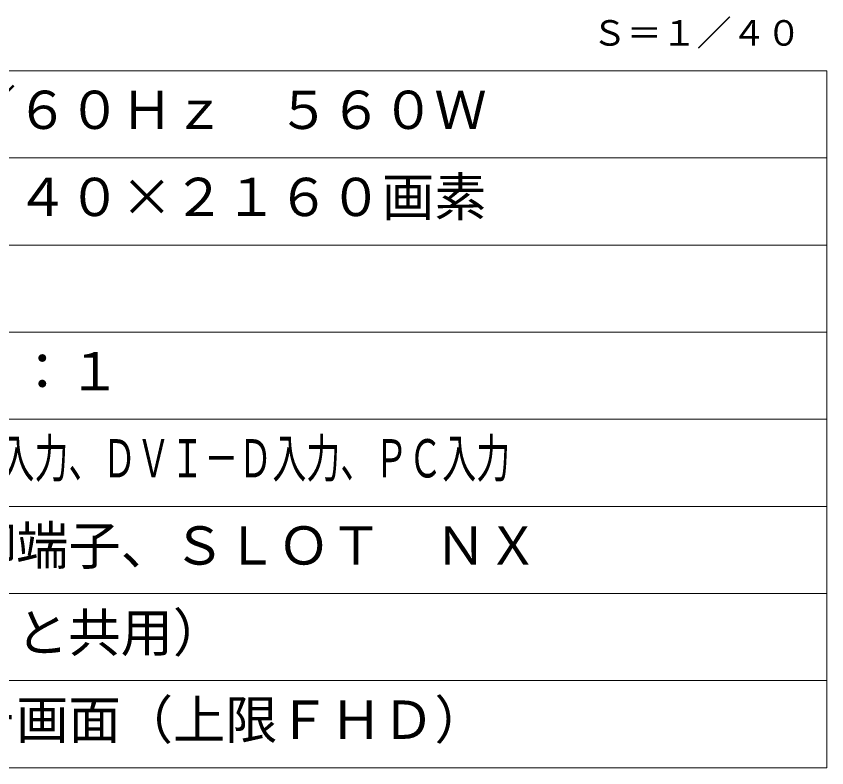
# Model space of a CAD drawing. Units: millimetres, scale not verified. Extents: x -62 to 63, y -56 to 57.
# Drawn here: x 16.01 to 62.51, y -56.5 to -13.37 of the extents above; entities that cross this region are included whole.
import ezdxf
from ezdxf.enums import TextEntityAlignment as Align

# ---------------------------------------------------------------- set-up
doc = ezdxf.new("R2010")
doc.units = ezdxf.units.MM
doc.header["$LTSCALE"] = 0.125
doc.layers.add('0-2_MOJI1', color=7, linetype='Continuous')
doc.layers.add('0-4_TOUROKU', color=7, linetype='Continuous')
doc.layers.add('0-3_WAKU', color=1, linetype='Continuous', lineweight=18)
doc.styles.add('ＭＳ ゴシック', font='')
doc.styles.get('ＭＳ ゴシック').set_extended_font_data('MS Gothic')

msp = doc.modelspace()

# ---------------------------------------------------------------- linework, layer by layer
at = {"layer": '0-3_WAKU', "color": 4}
for p, q in [((-62.4907, -16.4967), (62.5093, -16.4967)), ((62.5093, -56.4967), (62.5093, -16.4967)), ((-62.4907, -56.4967), (62.5093, -56.4967))]:
    msp.add_line(p, q, dxfattribs=at)
at = {"layer": '0-3_WAKU'}
for p, q in [((62.5093, -21.4967), (-62.4907, -21.4967)), ((62.5093, -26.4967), (-62.4907, -26.4967)), ((62.5093, -31.4967), (-62.4907, -31.4967)), ((-62.4907, -36.4967), (62.5093, -36.4967)), ((-62.4907, -41.4967), (62.5093, -41.4967)), ((-62.4907, -46.4967), (62.5093, -46.4967)), ((-62.4907, -51.4967), (62.5093, -51.4967))]:
    msp.add_line(p, q, dxfattribs=at)

# ---------------------------------------------------------------- texts
at = {"layer": '0-2_MOJI1', "style": 'ＭＳ ゴシック'}
for s, p in [('ＡＣ１００Ｖ\u3000５０Ｈｚ／６０Ｈｚ\u3000５６０Ｗ', (-19.9907, -20.4967)), ('８４Ｖ型\u3000１６：９\u3000３８４０×２１６０画素', (-19.9907, -25.4967)), ('５００ｃｄ／㎡\u3000１４００：１', (-19.9907, -35.4967)), ('音声入力／出力、外部制御端子、ＳＬＯＴ\u3000ＮＸ', (-19.9907, -45.4967)), ('ＲＪ４５×１系統（ＬＡＮと共用）', (-19.9907, -50.4967)), ('保護ガラス、４入力マルチ画面（上限ＦＨＤ）', (-19.9907, -55.4967))]:
    msp.add_text(s, height=2.199, dxfattribs=at).set_placement(p, align=Align.BOTTOM_LEFT)
at = {"layer": '0-2_MOJI1', "style": 'ＭＳ ゴシック', "width": 0.65}
msp.add_text('ＨＤＭＩ入力、ＤｉｓｐｌａｙＰｏｒｔ入力、ＤＶＩ－Ｄ入力、ＰＣ入力', height=2.199, dxfattribs=at).set_placement((-19.9907, -40.4967), align=Align.BOTTOM_LEFT)
at = {"layer": '0-4_TOUROKU', "style": 'ＭＳ ゴシック'}
msp.add_text('Ｓ＝１／４０', height=1.466, dxfattribs=at).set_placement((49.0427, -15.4967), align=Align.BOTTOM_LEFT)

doc.saveas('drawing.dxf')
